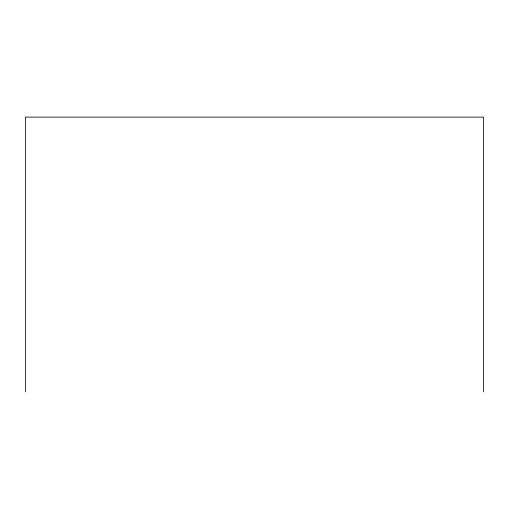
<?xml version="1.0" encoding="UTF-8"?>
<svg xmlns="http://www.w3.org/2000/svg" width="509" height="509" viewBox="0 0 509 509"><rect width="100%" height="100%" fill="white"/><g stroke="black" fill="none" stroke-linecap="round" stroke-linejoin="round"><path stroke-width="0.76" d="M483.55 391.885L483.55 117.115L25.45 117.115L25.45 391.885"/></g></svg>
